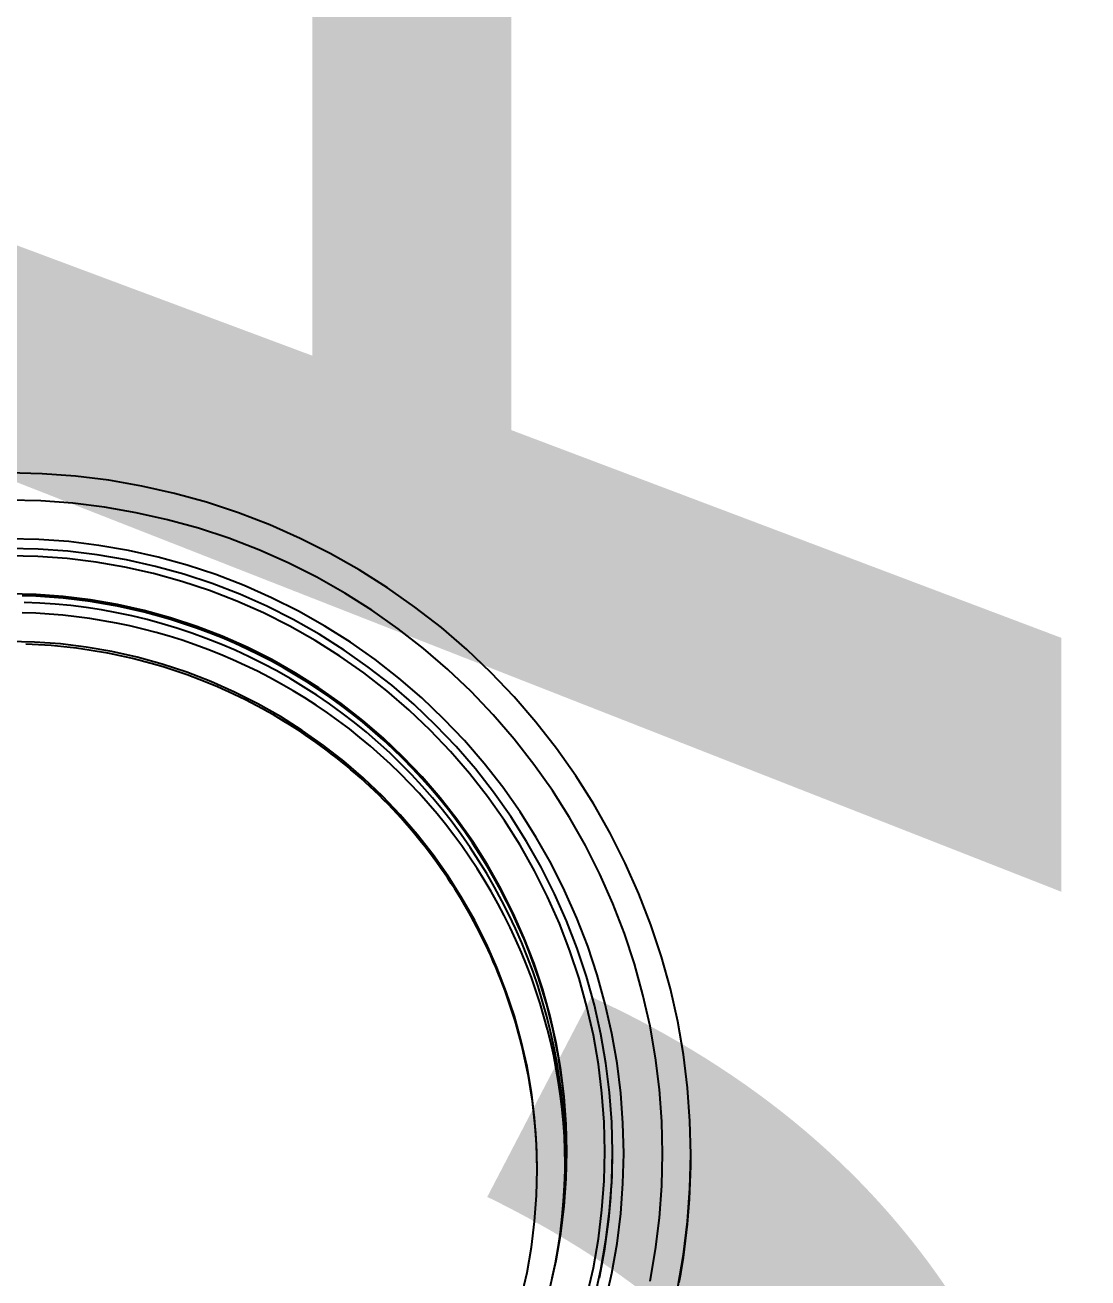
# Model space of a CAD drawing. Header units: millimetres. Extents: x -1292 to 2253, y 326 to 453.
# Drawn here: x 2107.7681 to 2107.838, y 351.363 to 351.4454 of the extents above; entities that cross this region are included whole.
import ezdxf

# ---------------------------------------------------------------- set-up
doc = ezdxf.new("R2010")
doc.units = ezdxf.units.MM
doc.header["$LTSCALE"] = 0.5
doc.layers.add('-HIDRO', color=8, linetype='Continuous')
doc.layers.add('Esgoto', color=5, linetype='ByLayer')
doc.styles.add('CARIMBO_DADOS', font='arial.ttf', dxfattribs={"height": 0.1})

msp = doc.modelspace()

# ---------------------------------------------------------------- linework, layer by layer
at = {"layer": 'Esgoto', "color": 2}
for p, q in [((2107.769221, 351.415937), (2107.767021, 351.415991)), ((2107.771417, 351.415775), (2107.769221, 351.415937)), ((2107.773602, 351.415506), (2107.771417, 351.415775)), ((2107.775771, 351.41513), (2107.773602, 351.415506)), ((2107.777918, 351.414648), (2107.775771, 351.41513)), ((2107.78004, 351.414061), (2107.777918, 351.414648)), ((2107.769131, 351.41415), (2107.767021, 351.414202)), ((2107.771235, 351.413995), (2107.769131, 351.41415)), ((2107.77333, 351.413737), (2107.771235, 351.413995)), ((2107.78213, 351.41337), (2107.78004, 351.414061)), ((2107.775409, 351.413376), (2107.77333, 351.413737)), ((2107.777468, 351.412914), (2107.775409, 351.413376)), ((2107.784184, 351.412578), (2107.78213, 351.41337)), ((2107.779502, 351.412351), (2107.777468, 351.412914)), ((2107.781506, 351.41169), (2107.779502, 351.412351)), ((2107.786197, 351.411687), (2107.784184, 351.412578)), ((2107.769005, 351.411616), (2107.767021, 351.411665)), ((2107.770985, 351.41147), (2107.769005, 351.411616)), ((2107.772955, 351.411228), (2107.770985, 351.41147)), ((2107.783475, 351.41093), (2107.781506, 351.41169)), ((2107.788163, 351.410697), (2107.786197, 351.411687)), ((2107.768969, 351.410983), (2107.767021, 351.41103)), ((2107.768944, 351.410496), (2107.767021, 351.410544)), ((2107.770863, 351.410355), (2107.768944, 351.410496)), ((2107.770912, 351.410839), (2107.768969, 351.410983)), ((2107.772846, 351.410601), (2107.770912, 351.410839)), ((2107.774766, 351.410268), (2107.772846, 351.410601)), ((2107.77491, 351.410888), (2107.772955, 351.411228)), ((2107.776847, 351.410454), (2107.77491, 351.410888)), ((2107.785404, 351.410075), (2107.783475, 351.41093)), ((2107.790078, 351.409613), (2107.788163, 351.410697)), ((2107.772773, 351.410119), (2107.770863, 351.410355)), ((2107.774668, 351.409791), (2107.772773, 351.410119)), ((2107.776546, 351.409369), (2107.774668, 351.409791)), ((2107.776667, 351.409841), (2107.774766, 351.410268)), ((2107.778545, 351.409321), (2107.776667, 351.409841)), ((2107.77876, 351.409924), (2107.776847, 351.410454)), ((2107.780645, 351.409302), (2107.77876, 351.409924)), ((2107.787289, 351.409127), (2107.785404, 351.410075)), ((2107.7784, 351.408856), (2107.776546, 351.409369)), ((2107.780227, 351.408253), (2107.7784, 351.408856)), ((2107.780395, 351.40871), (2107.778545, 351.409321)), ((2107.782497, 351.408588), (2107.780645, 351.409302)), ((2107.789126, 351.408087), (2107.787289, 351.409127)), ((2107.791938, 351.408435), (2107.790078, 351.409613)), ((2107.768822, 351.408), (2107.767021, 351.408044)), ((2107.782022, 351.407561), (2107.780227, 351.408253)), ((2107.782213, 351.408009), (2107.780395, 351.40871)), ((2107.783995, 351.40722), (2107.782213, 351.408009)), ((2107.784312, 351.407784), (2107.782497, 351.408588)), ((2107.790909, 351.406958), (2107.789126, 351.408087)), ((2107.793738, 351.407168), (2107.791938, 351.408435)), ((2107.76882, 351.40788), (2107.767921, 351.407913)), ((2107.769064, 351.407434), (2107.768043, 351.407477)), ((2107.769718, 351.407825), (2107.76882, 351.40788)), ((2107.770618, 351.407868), (2107.768822, 351.408)), ((2107.770083, 351.407363), (2107.769064, 351.407434)), ((2107.770614, 351.407748), (2107.769718, 351.407825)), ((2107.771101, 351.407264), (2107.770083, 351.407363)), ((2107.771509, 351.407648), (2107.770614, 351.407748)), ((2107.772406, 351.407647), (2107.770618, 351.407868)), ((2107.772115, 351.407135), (2107.771101, 351.407264)), ((2107.7724, 351.407528), (2107.771509, 351.407648)), ((2107.773289, 351.407385), (2107.7724, 351.407528)), ((2107.774181, 351.40734), (2107.772406, 351.407647)), ((2107.774173, 351.40722), (2107.773289, 351.407385)), ((2107.775054, 351.407034), (2107.774173, 351.40722)), ((2107.775938, 351.406945), (2107.774181, 351.40734)), ((2107.783781, 351.406781), (2107.782022, 351.407561)), ((2107.785735, 351.406344), (2107.783995, 351.40722)), ((2107.786085, 351.406891), (2107.784312, 351.407784)), ((2107.768806, 351.406762), (2107.767914, 351.406794)), ((2107.769697, 351.406707), (2107.768806, 351.406762)), ((2107.770587, 351.406631), (2107.769697, 351.406707)), ((2107.771474, 351.406533), (2107.770587, 351.406631)), ((2107.772359, 351.406414), (2107.771474, 351.406533)), ((2107.773125, 351.406979), (2107.772115, 351.407135)), ((2107.773241, 351.406273), (2107.772359, 351.406414)), ((2107.77413, 351.406795), (2107.773125, 351.406979)), ((2107.77513, 351.406582), (2107.77413, 351.406795)), ((2107.775929, 351.406827), (2107.775054, 351.407034)), ((2107.776123, 351.406342), (2107.77513, 351.406582)), ((2107.776799, 351.406598), (2107.775929, 351.406827)), ((2107.777674, 351.406465), (2107.775938, 351.406945)), ((2107.777663, 351.406347), (2107.776799, 351.406598)), ((2107.779385, 351.4059), (2107.777674, 351.406465)), ((2107.7855, 351.405917), (2107.783781, 351.406781)), ((2107.787812, 351.405913), (2107.786085, 351.406891)), ((2107.792634, 351.405744), (2107.790909, 351.406958)), ((2107.795473, 351.405814), (2107.793738, 351.407168)), ((2107.774119, 351.406111), (2107.773241, 351.406273)), ((2107.774993, 351.405927), (2107.774119, 351.406111)), ((2107.775862, 351.405722), (2107.774993, 351.405927)), ((2107.776726, 351.405496), (2107.775862, 351.405722)), ((2107.777109, 351.406074), (2107.776123, 351.406342)), ((2107.778088, 351.405779), (2107.777109, 351.406074)), ((2107.778521, 351.406076), (2107.777663, 351.406347)), ((2107.779058, 351.405456), (2107.778088, 351.405779)), ((2107.779372, 351.405784), (2107.778521, 351.406076)), ((2107.780216, 351.405471), (2107.779372, 351.405784)), ((2107.781065, 351.405252), (2107.779385, 351.4059)), ((2107.787174, 351.404968), (2107.7855, 351.405917)), ((2107.787431, 351.405384), (2107.785735, 351.406344)), ((2107.789489, 351.404852), (2107.787812, 351.405913)), ((2107.794298, 351.404446), (2107.792634, 351.405744)), ((2107.79714, 351.404377), (2107.795473, 351.405814)), ((2107.768726, 351.404866), (2107.767021, 351.404907)), ((2107.768578, 351.404712), (2107.768162, 351.404728)), ((2107.770427, 351.40474), (2107.768726, 351.404866)), ((2107.77212, 351.404531), (2107.770427, 351.40474)), ((2107.777584, 351.405248), (2107.776726, 351.405496)), ((2107.778435, 351.40498), (2107.777584, 351.405248)), ((2107.77928, 351.404692), (2107.778435, 351.40498)), ((2107.780018, 351.405107), (2107.779058, 351.405456)), ((2107.780968, 351.404731), (2107.780018, 351.405107)), ((2107.781051, 351.405137), (2107.780216, 351.405471)), ((2107.781908, 351.404328), (2107.780968, 351.404731)), ((2107.781878, 351.404783), (2107.781051, 351.405137)), ((2107.782712, 351.404522), (2107.781065, 351.405252)), ((2107.782697, 351.404409), (2107.781878, 351.404783)), ((2107.788799, 351.403939), (2107.787174, 351.404968)), ((2107.789077, 351.404342), (2107.787431, 351.405384)), ((2107.791112, 351.403709), (2107.789489, 351.404852)), ((2107.768995, 351.404691), (2107.768578, 351.404712)), ((2107.769411, 351.404665), (2107.768995, 351.404691)), ((2107.769827, 351.404633), (2107.769411, 351.404665)), ((2107.770242, 351.404597), (2107.769827, 351.404633)), ((2107.770657, 351.404556), (2107.770242, 351.404597)), ((2107.771071, 351.40451), (2107.770657, 351.404556)), ((2107.771485, 351.404459), (2107.771071, 351.40451)), ((2107.771898, 351.404403), (2107.771485, 351.404459)), ((2107.77231, 351.404342), (2107.771898, 351.404403)), ((2107.7738, 351.40424), (2107.77212, 351.404531)), ((2107.772722, 351.404276), (2107.77231, 351.404342)), ((2107.773133, 351.404205), (2107.772722, 351.404276)), ((2107.773543, 351.404129), (2107.773133, 351.404205)), ((2107.773952, 351.404049), (2107.773543, 351.404129)), ((2107.775464, 351.403866), (2107.7738, 351.40424)), ((2107.77436, 351.403963), (2107.773952, 351.404049)), ((2107.774767, 351.403873), (2107.77436, 351.403963)), ((2107.780118, 351.404382), (2107.77928, 351.404692)), ((2107.780948, 351.404053), (2107.780118, 351.404382)), ((2107.781769, 351.403703), (2107.780948, 351.404053)), ((2107.782835, 351.4039), (2107.781908, 351.404328)), ((2107.783505, 351.404015), (2107.782697, 351.404409)), ((2107.784321, 351.403712), (2107.782712, 351.404522)), ((2107.783751, 351.403445), (2107.782835, 351.4039)), ((2107.784304, 351.403601), (2107.783505, 351.404015)), ((2107.790372, 351.402832), (2107.788799, 351.403939)), ((2107.79067, 351.40322), (2107.789077, 351.404342)), ((2107.795896, 351.403068), (2107.794298, 351.404446)), ((2107.798734, 351.402859), (2107.79714, 351.404377)), ((2107.775173, 351.403777), (2107.774767, 351.403873)), ((2107.775577, 351.403677), (2107.775173, 351.403777)), ((2107.777108, 351.403412), (2107.775464, 351.403866)), ((2107.775981, 351.403572), (2107.775577, 351.403677)), ((2107.776383, 351.403462), (2107.775981, 351.403572)), ((2107.776784, 351.403348), (2107.776383, 351.403462)), ((2107.777183, 351.403228), (2107.776784, 351.403348)), ((2107.778728, 351.402877), (2107.777108, 351.403412)), ((2107.777581, 351.403104), (2107.777183, 351.403228)), ((2107.777977, 351.402975), (2107.777581, 351.403104)), ((2107.782582, 351.403334), (2107.781769, 351.403703)), ((2107.783385, 351.402944), (2107.782582, 351.403334)), ((2107.784653, 351.402966), (2107.783751, 351.403445)), ((2107.785093, 351.403167), (2107.784304, 351.403601)), ((2107.785888, 351.402825), (2107.784321, 351.403712)), ((2107.785871, 351.402715), (2107.785093, 351.403167)), ((2107.792206, 351.402022), (2107.79067, 351.40322)), ((2107.792676, 351.402488), (2107.791112, 351.403709)), ((2107.797424, 351.401613), (2107.795896, 351.403068)), ((2107.778372, 351.402841), (2107.777977, 351.402975)), ((2107.778765, 351.402703), (2107.778372, 351.402841)), ((2107.780319, 351.402263), (2107.778728, 351.402877)), ((2107.779157, 351.402559), (2107.778765, 351.402703)), ((2107.779547, 351.402412), (2107.779157, 351.402559)), ((2107.779935, 351.402259), (2107.779547, 351.402412)), ((2107.780321, 351.402102), (2107.779935, 351.402259)), ((2107.781878, 351.401572), (2107.780319, 351.402263)), ((2107.784179, 351.402535), (2107.783385, 351.402944)), ((2107.784963, 351.402107), (2107.784179, 351.402535)), ((2107.785542, 351.402461), (2107.784653, 351.402966)), ((2107.786416, 351.401932), (2107.785542, 351.402461)), ((2107.786637, 351.402243), (2107.785871, 351.402715)), ((2107.78741, 351.401862), (2107.785888, 351.402825)), ((2107.787391, 351.401753), (2107.786637, 351.402243)), ((2107.791889, 351.401649), (2107.790372, 351.402832)), ((2107.794179, 351.401192), (2107.792676, 351.402488)), ((2107.800252, 351.401266), (2107.798734, 351.402859)), ((2107.780705, 351.40194), (2107.780321, 351.402102)), ((2107.781087, 351.401774), (2107.780705, 351.40194)), ((2107.781467, 351.401603), (2107.781087, 351.401774)), ((2107.781845, 351.401427), (2107.781467, 351.401603)), ((2107.782221, 351.401247), (2107.781845, 351.401427)), ((2107.783402, 351.400806), (2107.781878, 351.401572)), ((2107.785736, 351.40166), (2107.784963, 351.402107)), ((2107.786497, 351.401195), (2107.785736, 351.40166)), ((2107.787275, 351.401378), (2107.786416, 351.401932)), ((2107.788134, 351.401245), (2107.787391, 351.401753)), ((2107.788883, 351.400825), (2107.78741, 351.401862)), ((2107.793346, 351.400392), (2107.791889, 351.401649)), ((2107.793682, 351.40075), (2107.792206, 351.402022)), ((2107.798879, 351.400085), (2107.797424, 351.401613)), ((2107.782595, 351.401063), (2107.782221, 351.401247)), ((2107.782967, 351.400874), (2107.782595, 351.401063)), ((2107.783336, 351.40068), (2107.782967, 351.400874)), ((2107.783703, 351.400482), (2107.783336, 351.40068)), ((2107.784886, 351.399965), (2107.783402, 351.400806)), ((2107.787248, 351.40071), (2107.786497, 351.401195)), ((2107.787986, 351.400208), (2107.787248, 351.40071)), ((2107.788119, 351.400801), (2107.787275, 351.401378)), ((2107.788945, 351.4002), (2107.788119, 351.400801)), ((2107.788863, 351.400719), (2107.788134, 351.401245)), ((2107.78958, 351.400174), (2107.788863, 351.400719)), ((2107.790303, 351.399717), (2107.788883, 351.400825)), ((2107.795093, 351.399406), (2107.793682, 351.40075)), ((2107.795617, 351.399824), (2107.794179, 351.401192)), ((2107.80169, 351.399599), (2107.800252, 351.401266)), ((2107.784067, 351.40028), (2107.783703, 351.400482)), ((2107.784429, 351.400073), (2107.784067, 351.40028)), ((2107.784789, 351.399862), (2107.784429, 351.400073)), ((2107.785146, 351.399647), (2107.784789, 351.399862)), ((2107.786327, 351.399053), (2107.784886, 351.399965)), ((2107.788711, 351.399688), (2107.787986, 351.400208)), ((2107.789755, 351.399577), (2107.788945, 351.4002)), ((2107.790283, 351.399613), (2107.78958, 351.400174)), ((2107.794739, 351.399066), (2107.793346, 351.400392)), ((2107.796986, 351.398387), (2107.795617, 351.399824)), ((2107.800258, 351.398488), (2107.798879, 351.400085)), ((2107.7855, 351.399428), (2107.785146, 351.399647)), ((2107.785852, 351.399204), (2107.7855, 351.399428)), ((2107.786201, 351.398976), (2107.785852, 351.399204)), ((2107.786547, 351.398744), (2107.786201, 351.398976)), ((2107.787721, 351.398071), (2107.786327, 351.399053)), ((2107.789424, 351.39915), (2107.788711, 351.399688)), ((2107.790123, 351.398595), (2107.789424, 351.39915)), ((2107.790547, 351.398931), (2107.789755, 351.399577)), ((2107.790971, 351.399034), (2107.790283, 351.399613)), ((2107.791667, 351.398541), (2107.790303, 351.399717)), ((2107.791646, 351.398439), (2107.790971, 351.399034)), ((2107.796066, 351.397673), (2107.794739, 351.399066)), ((2107.796437, 351.397996), (2107.795093, 351.399406)), ((2107.803045, 351.397865), (2107.80169, 351.399599)), ((2107.786891, 351.398508), (2107.786547, 351.398744)), ((2107.787231, 351.398267), (2107.786891, 351.398508)), ((2107.787569, 351.398023), (2107.787231, 351.398267)), ((2107.790809, 351.398023), (2107.790123, 351.398595)), ((2107.791321, 351.398264), (2107.790547, 351.398931)), ((2107.792076, 351.397575), (2107.791321, 351.398264)), ((2107.792306, 351.397827), (2107.791646, 351.398439)), ((2107.792972, 351.397299), (2107.791667, 351.398541)), ((2107.798282, 351.396885), (2107.796986, 351.398387)), ((2107.801556, 351.396824), (2107.800258, 351.398488)), ((2107.787904, 351.397774), (2107.787569, 351.398023)), ((2107.789066, 351.397022), (2107.787721, 351.398071)), ((2107.788235, 351.397522), (2107.787904, 351.397774)), ((2107.788564, 351.397266), (2107.788235, 351.397522)), ((2107.79148, 351.397435), (2107.790809, 351.398023)), ((2107.792137, 351.39683), (2107.79148, 351.397435)), ((2107.792811, 351.396865), (2107.792076, 351.397575)), ((2107.79295, 351.3972), (2107.792306, 351.397827)), ((2107.794214, 351.395995), (2107.792972, 351.397299)), ((2107.797323, 351.396217), (2107.796066, 351.397673)), ((2107.797709, 351.396521), (2107.796437, 351.397996)), ((2107.804312, 351.396065), (2107.803045, 351.397865)), ((2107.78889, 351.397005), (2107.788564, 351.397266)), ((2107.789212, 351.396741), (2107.78889, 351.397005)), ((2107.790357, 351.395909), (2107.789066, 351.397022)), ((2107.789531, 351.396473), (2107.789212, 351.396741)), ((2107.789847, 351.396201), (2107.789531, 351.396473)), ((2107.792779, 351.39621), (2107.792137, 351.39683)), ((2107.793526, 351.396135), (2107.792811, 351.396865)), ((2107.793579, 351.396556), (2107.79295, 351.3972)), ((2107.794192, 351.395898), (2107.793579, 351.396556)), ((2107.798908, 351.394985), (2107.797709, 351.396521)), ((2107.799503, 351.39532), (2107.798282, 351.396885)), ((2107.802771, 351.3951), (2107.801556, 351.396824)), ((2107.79016, 351.395926), (2107.789847, 351.396201)), ((2107.790469, 351.395646), (2107.79016, 351.395926)), ((2107.791593, 351.394733), (2107.790357, 351.395909)), ((2107.793406, 351.395574), (2107.792779, 351.39621)), ((2107.79422, 351.395385), (2107.793526, 351.396135)), ((2107.794789, 351.395225), (2107.794192, 351.395898)), ((2107.79539, 351.394631), (2107.794214, 351.395995)), ((2107.798506, 351.3947), (2107.797323, 351.396217)), ((2107.80549, 351.394206), (2107.804312, 351.396065)), ((2107.790775, 351.395363), (2107.790469, 351.395646)), ((2107.791078, 351.395076), (2107.790775, 351.395363)), ((2107.791377, 351.394786), (2107.791078, 351.395076)), ((2107.794017, 351.394923), (2107.793406, 351.395574)), ((2107.794612, 351.394257), (2107.794017, 351.394923)), ((2107.794894, 351.394617), (2107.79422, 351.395385)), ((2107.795369, 351.394537), (2107.794789, 351.395225)), ((2107.80003, 351.393393), (2107.798908, 351.394985)), ((2107.800646, 351.393698), (2107.799503, 351.39532)), ((2107.803901, 351.393317), (2107.802771, 351.3951)), ((2107.791672, 351.394492), (2107.791377, 351.394786)), ((2107.792769, 351.393498), (2107.791593, 351.394733)), ((2107.791965, 351.394195), (2107.791672, 351.394492)), ((2107.792253, 351.393894), (2107.791965, 351.394195)), ((2107.79519, 351.393577), (2107.794612, 351.394257)), ((2107.795545, 351.393829), (2107.794894, 351.394617)), ((2107.795932, 351.393835), (2107.795369, 351.394537)), ((2107.796498, 351.393212), (2107.79539, 351.394631)), ((2107.799614, 351.393128), (2107.798506, 351.3947)), ((2107.806575, 351.392292), (2107.80549, 351.394206)), ((2107.792538, 351.39359), (2107.792253, 351.393894)), ((2107.792819, 351.393282), (2107.792538, 351.39359)), ((2107.793883, 351.392207), (2107.792769, 351.393498)), ((2107.793096, 351.392971), (2107.792819, 351.393282)), ((2107.795752, 351.392883), (2107.79519, 351.393577)), ((2107.796174, 351.393024), (2107.795545, 351.393829)), ((2107.796477, 351.39312), (2107.795932, 351.393835)), ((2107.797536, 351.391739), (2107.796498, 351.393212)), ((2107.801073, 351.391747), (2107.80003, 351.393393)), ((2107.801708, 351.392022), (2107.800646, 351.393698)), ((2107.804941, 351.391482), (2107.803901, 351.393317)), ((2107.79337, 351.392657), (2107.793096, 351.392971)), ((2107.79364, 351.392339), (2107.79337, 351.392657)), ((2107.796296, 351.392176), (2107.795752, 351.392883)), ((2107.796781, 351.392202), (2107.796174, 351.393024)), ((2107.797005, 351.392391), (2107.796477, 351.39312)), ((2107.797515, 351.39165), (2107.797005, 351.392391)), ((2107.800644, 351.391503), (2107.799614, 351.393128)), ((2107.793906, 351.392018), (2107.79364, 351.392339)), ((2107.794932, 351.390863), (2107.793883, 351.392207)), ((2107.794168, 351.391694), (2107.793906, 351.392018)), ((2107.794427, 351.391367), (2107.794168, 351.391694)), ((2107.796823, 351.391456), (2107.796296, 351.392176)), ((2107.797364, 351.391363), (2107.796781, 351.392202)), ((2107.798006, 351.390897), (2107.797515, 351.39165)), ((2107.798499, 351.390218), (2107.797536, 351.391739)), ((2107.802033, 351.390052), (2107.801073, 351.391747)), ((2107.802687, 351.390295), (2107.801708, 351.392022)), ((2107.807565, 351.390326), (2107.806575, 351.392292)), ((2107.794681, 351.391037), (2107.794427, 351.391367)), ((2107.794931, 351.390704), (2107.794681, 351.391037)), ((2107.795914, 351.389469), (2107.794932, 351.390863)), ((2107.797333, 351.390723), (2107.796823, 351.391456)), ((2107.797824, 351.389977), (2107.797333, 351.390723)), ((2107.797924, 351.390508), (2107.797364, 351.391363)), ((2107.798479, 351.390131), (2107.798006, 351.390897)), ((2107.801592, 351.389829), (2107.800644, 351.391503)), ((2107.80589, 351.389597), (2107.804941, 351.391482)), ((2107.795178, 351.390367), (2107.794931, 351.390704)), ((2107.79542, 351.390028), (2107.795178, 351.390367)), ((2107.795658, 351.389686), (2107.79542, 351.390028)), ((2107.798297, 351.38922), (2107.797824, 351.389977)), ((2107.798459, 351.389638), (2107.797924, 351.390508)), ((2107.798933, 351.389355), (2107.798479, 351.390131)), ((2107.799387, 351.388651), (2107.798499, 351.390218)), ((2107.802909, 351.388312), (2107.802033, 351.390052)), ((2107.803579, 351.388523), (2107.802687, 351.390295)), ((2107.808457, 351.388314), (2107.807565, 351.390326)), ((2107.795892, 351.389341), (2107.795658, 351.389686)), ((2107.796122, 351.388994), (2107.795892, 351.389341)), ((2107.796827, 351.388028), (2107.795914, 351.389469)), ((2107.798752, 351.388452), (2107.798297, 351.38922)), ((2107.79897, 351.388753), (2107.798459, 351.389638)), ((2107.799368, 351.388567), (2107.798933, 351.389355)), ((2107.802457, 351.388111), (2107.801592, 351.389829)), ((2107.806745, 351.387668), (2107.80589, 351.389597)), ((2107.796348, 351.388643), (2107.796122, 351.388994)), ((2107.796569, 351.38829), (2107.796348, 351.388643)), ((2107.796787, 351.387935), (2107.796569, 351.38829)), ((2107.799187, 351.387673), (2107.798752, 351.388452)), ((2107.799456, 351.387854), (2107.79897, 351.388753)), ((2107.799783, 351.387769), (2107.799368, 351.388567)), ((2107.800197, 351.387043), (2107.799387, 351.388651)), ((2107.803699, 351.386531), (2107.802909, 351.388312)), ((2107.804384, 351.386709), (2107.803579, 351.388523)), ((2107.809249, 351.386261), (2107.808457, 351.388314)), ((2107.797, 351.387576), (2107.796787, 351.387935)), ((2107.797668, 351.386545), (2107.796827, 351.388028)), ((2107.797208, 351.387216), (2107.797, 351.387576)), ((2107.799604, 351.386883), (2107.799187, 351.387673)), ((2107.799917, 351.386942), (2107.799456, 351.387854)), ((2107.800179, 351.386961), (2107.799783, 351.387769)), ((2107.803237, 351.386353), (2107.802457, 351.388111)), ((2107.807504, 351.3857), (2107.806745, 351.387668)), ((2107.797413, 351.386852), (2107.797208, 351.387216)), ((2107.797613, 351.386487), (2107.797413, 351.386852)), ((2107.800001, 351.386083), (2107.799604, 351.386883)), ((2107.800352, 351.386018), (2107.799917, 351.386942)), ((2107.800554, 351.386144), (2107.800179, 351.386961)), ((2107.800927, 351.385397), (2107.800197, 351.387043)), ((2107.805098, 351.384857), (2107.804384, 351.386709)), ((2107.797808, 351.386119), (2107.797613, 351.386487)), ((2107.798434, 351.385022), (2107.797668, 351.386545)), ((2107.797999, 351.385748), (2107.797808, 351.386119)), ((2107.800378, 351.385274), (2107.800001, 351.386083)), ((2107.800761, 351.385081), (2107.800352, 351.386018)), ((2107.80091, 351.385318), (2107.800554, 351.386144)), ((2107.803929, 351.384559), (2107.803237, 351.386353)), ((2107.8044, 351.384714), (2107.803699, 351.386531)), ((2107.80994, 351.384171), (2107.809249, 351.386261)), ((2107.798186, 351.385376), (2107.797999, 351.385748)), ((2107.798368, 351.385001), (2107.798186, 351.385376)), ((2107.798546, 351.384624), (2107.798368, 351.385001)), ((2107.799126, 351.383463), (2107.798434, 351.385022)), ((2107.800735, 351.384456), (2107.800378, 351.385274)), ((2107.801144, 351.384134), (2107.800761, 351.385081)), ((2107.801245, 351.384483), (2107.80091, 351.385318)), ((2107.801575, 351.383717), (2107.800927, 351.385397)), ((2107.808166, 351.383697), (2107.807504, 351.3857)), ((2107.798719, 351.384245), (2107.798546, 351.384624)), ((2107.798887, 351.383863), (2107.798719, 351.384245)), ((2107.801073, 351.38363), (2107.800735, 351.384456)), ((2107.8015, 351.383176), (2107.801144, 351.384134)), ((2107.80156, 351.38364), (2107.801245, 351.384483)), ((2107.804533, 351.382732), (2107.803929, 351.384559)), ((2107.805011, 351.382864), (2107.8044, 351.384714)), ((2107.805721, 351.382973), (2107.805098, 351.384857)), ((2107.810527, 351.382051), (2107.80994, 351.384171)), ((2107.799051, 351.38348), (2107.798887, 351.383863)), ((2107.799211, 351.383095), (2107.799051, 351.38348)), ((2107.799739, 351.381872), (2107.799126, 351.383463)), ((2107.80139, 351.382796), (2107.801073, 351.38363)), ((2107.801853, 351.38279), (2107.80156, 351.38364)), ((2107.80214, 351.382007), (2107.801575, 351.383717)), ((2107.808729, 351.381664), (2107.808166, 351.383697)), ((2107.799365, 351.382708), (2107.799211, 351.383095)), ((2107.799515, 351.382319), (2107.799365, 351.382708)), ((2107.801687, 351.381954), (2107.80139, 351.382796)), ((2107.80183, 351.382209), (2107.8015, 351.383176)), ((2107.802126, 351.381933), (2107.801853, 351.38279)), ((2107.805046, 351.380879), (2107.804533, 351.382732)), ((2107.805531, 351.380987), (2107.805011, 351.382864)), ((2107.80625, 351.381061), (2107.805721, 351.382973)), ((2107.799661, 351.381929), (2107.799515, 351.382319)), ((2107.799802, 351.381536), (2107.799661, 351.381929)), ((2107.800274, 351.380253), (2107.799739, 351.381872)), ((2107.801963, 351.381105), (2107.801687, 351.381954)), ((2107.802132, 351.381233), (2107.80183, 351.382209)), ((2107.802378, 351.38107), (2107.802126, 351.381933)), ((2107.802621, 351.380271), (2107.80214, 351.382007)), ((2107.809192, 351.379605), (2107.808729, 351.381664)), ((2107.811009, 351.379903), (2107.810527, 351.382051)), ((2107.799938, 351.381143), (2107.799802, 351.381536)), ((2107.800069, 351.380747), (2107.799938, 351.381143)), ((2107.802218, 351.38025), (2107.801963, 351.381105)), ((2107.802407, 351.380249), (2107.802132, 351.381233)), ((2107.802608, 351.3802), (2107.802378, 351.38107)), ((2107.805468, 351.379002), (2107.805046, 351.380879)), ((2107.805958, 351.379086), (2107.805531, 351.380987)), ((2107.806685, 351.379125), (2107.80625, 351.381061)), ((2107.800195, 351.38035), (2107.800069, 351.380747)), ((2107.800317, 351.379951), (2107.800195, 351.38035)), ((2107.800729, 351.37861), (2107.800274, 351.380253)), ((2107.802452, 351.379388), (2107.802218, 351.38025)), ((2107.802654, 351.379258), (2107.802407, 351.380249)), ((2107.802818, 351.379325), (2107.802608, 351.3802)), ((2107.803016, 351.378514), (2107.802621, 351.380271)), ((2107.800434, 351.379551), (2107.800317, 351.379951)), ((2107.800546, 351.37915), (2107.800434, 351.379551)), ((2107.802666, 351.378521), (2107.802452, 351.379388)), ((2107.802873, 351.37826), (2107.802654, 351.379258)), ((2107.803005, 351.378446), (2107.802818, 351.379325)), ((2107.809552, 351.377527), (2107.809192, 351.379605)), ((2107.811385, 351.377735), (2107.811009, 351.379903)), ((2107.800653, 351.378747), (2107.800546, 351.37915)), ((2107.800756, 351.378343), (2107.800653, 351.378747)), ((2107.801103, 351.376946), (2107.800729, 351.37861)), ((2107.802858, 351.37765), (2107.802666, 351.378521)), ((2107.803171, 351.377562), (2107.803005, 351.378446)), ((2107.803324, 351.37674), (2107.803016, 351.378514)), ((2107.805796, 351.377107), (2107.805468, 351.379002)), ((2107.806291, 351.377167), (2107.805958, 351.379086)), ((2107.807024, 351.37717), (2107.806685, 351.379125)), ((2107.800853, 351.377938), (2107.800756, 351.378343)), ((2107.800946, 351.377532), (2107.800853, 351.377938)), ((2107.801034, 351.377124), (2107.800946, 351.377532)), ((2107.803028, 351.376774), (2107.802858, 351.37765)), ((2107.803065, 351.377256), (2107.802873, 351.37826)), ((2107.803315, 351.376674), (2107.803171, 351.377562)), ((2107.809811, 351.375433), (2107.809552, 351.377527)), ((2107.811655, 351.375551), (2107.811385, 351.377735)), ((2107.801117, 351.376716), (2107.801034, 351.377124)), ((2107.801395, 351.375266), (2107.801103, 351.376946)), ((2107.801195, 351.376307), (2107.801117, 351.376716)), ((2107.803178, 351.375894), (2107.803028, 351.376774)), ((2107.803228, 351.376248), (2107.803065, 351.377256)), ((2107.803544, 351.374953), (2107.803324, 351.37674)), ((2107.806032, 351.375198), (2107.805796, 351.377107)), ((2107.80653, 351.375234), (2107.806291, 351.377167)), ((2107.807267, 351.3752), (2107.807024, 351.37717)), ((2107.801268, 351.375896), (2107.801195, 351.376307)), ((2107.801336, 351.375485), (2107.801268, 351.375896)), ((2107.803305, 351.37501), (2107.803178, 351.375894)), ((2107.803363, 351.375235), (2107.803228, 351.376248)), ((2107.803438, 351.375783), (2107.803315, 351.376674)), ((2107.801399, 351.375073), (2107.801336, 351.375485)), ((2107.801603, 351.373574), (2107.801395, 351.375266)), ((2107.801458, 351.374661), (2107.801399, 351.375073)), ((2107.80347, 351.374219), (2107.803363, 351.375235)), ((2107.803538, 351.374889), (2107.803438, 351.375783)), ((2107.806174, 351.37328), (2107.806032, 351.375198)), ((2107.806673, 351.373291), (2107.80653, 351.375234)), ((2107.807413, 351.373221), (2107.807267, 351.3752)), ((2107.809966, 351.373329), (2107.809811, 351.375433)), ((2107.811817, 351.373357), (2107.811655, 351.375551)), ((2107.801511, 351.374247), (2107.801458, 351.374661)), ((2107.80156, 351.373833), (2107.801511, 351.374247)), ((2107.803412, 351.374124), (2107.803305, 351.37501)), ((2107.803617, 351.373993), (2107.803538, 351.374889)), ((2107.803677, 351.373157), (2107.803544, 351.374953)), ((2107.801603, 351.373419), (2107.80156, 351.373833)), ((2107.801729, 351.371874), (2107.801603, 351.373574)), ((2107.801641, 351.373004), (2107.801603, 351.373419)), ((2107.803496, 351.373235), (2107.803412, 351.374124)), ((2107.803549, 351.3732), (2107.80347, 351.374219)), ((2107.803674, 351.373095), (2107.803617, 351.373993)), ((2107.801675, 351.372588), (2107.801641, 351.373004)), ((2107.801703, 351.372173), (2107.801675, 351.372588)), ((2107.803559, 351.372345), (2107.803496, 351.373235)), ((2107.803599, 351.37218), (2107.803549, 351.3732)), ((2107.803708, 351.372196), (2107.803674, 351.373095)), ((2107.803721, 351.371357), (2107.803677, 351.373157)), ((2107.806221, 351.371357), (2107.806174, 351.37328)), ((2107.806721, 351.371344), (2107.806673, 351.373291)), ((2107.807462, 351.371238), (2107.807413, 351.373221)), ((2107.810018, 351.37122), (2107.809966, 351.373329)), ((2107.811871, 351.371157), (2107.811817, 351.373357)), ((2107.801727, 351.371757), (2107.801703, 351.372173)), ((2107.801745, 351.37134), (2107.801727, 351.371757)), ((2107.801771, 351.370169), (2107.801729, 351.371874)), ((2107.8036, 351.371453), (2107.803559, 351.372345)), ((2107.80362, 351.371158), (2107.803599, 351.37218)), ((2107.803721, 351.371297), (2107.803708, 351.372196)), ((2107.801759, 351.370924), (2107.801745, 351.37134)), ((2107.803619, 351.370561), (2107.8036, 351.371453)), ((2107.803613, 351.370136), (2107.80362, 351.371158)), ((2107.803677, 351.369557), (2107.803721, 351.371357)), ((2107.806174, 351.369434), (2107.806221, 351.371357)), ((2107.806673, 351.369397), (2107.806721, 351.371344)), ((2107.806718, 351.370776), (2107.806721, 351.371263)), ((2107.806721, 351.371263), (2107.806721, 351.371344)), ((2107.807413, 351.369254), (2107.807462, 351.371238)), ((2107.809966, 351.369111), (2107.810018, 351.37122)), ((2107.811817, 351.368957), (2107.811871, 351.371157)), ((2107.811867, 351.370419), (2107.811871, 351.37097)), ((2107.811871, 351.37097), (2107.811871, 351.371157)), ((2107.801729, 351.368465), (2107.801771, 351.370169)), ((2107.801767, 351.370507), (2107.801759, 351.370924)), ((2107.801771, 351.37009), (2107.801767, 351.370507)), ((2107.803577, 351.369115), (2107.803613, 351.370136)), ((2107.806694, 351.369802), (2107.806709, 351.370289)), ((2107.806709, 351.370289), (2107.806718, 351.370776)), ((2107.811857, 351.369869), (2107.811867, 351.370419)), ((2107.803544, 351.367761), (2107.803677, 351.369557)), ((2107.806032, 351.367516), (2107.806174, 351.369434)), ((2107.80653, 351.367454), (2107.806673, 351.369397)), ((2107.806646, 351.368829), (2107.806673, 351.369316)), ((2107.806673, 351.369316), (2107.806694, 351.369802)), ((2107.811817, 351.36877), (2107.81184, 351.369319)), ((2107.81184, 351.369319), (2107.811857, 351.369869)), ((2107.801603, 351.366764), (2107.801729, 351.368465)), ((2107.803513, 351.368096), (2107.803577, 351.369115)), ((2107.806613, 351.368344), (2107.806646, 351.368829)), ((2107.807267, 351.367275), (2107.807413, 351.369254)), ((2107.809811, 351.367007), (2107.809966, 351.369111)), ((2107.811655, 351.366762), (2107.811817, 351.368957)), ((2107.811786, 351.36822), (2107.811817, 351.36877)), ((2107.803324, 351.365974), (2107.803544, 351.367761)), ((2107.80342, 351.367078), (2107.803513, 351.368096)), ((2107.80653, 351.367373), (2107.806574, 351.367858)), ((2107.806574, 351.367858), (2107.806613, 351.368344)), ((2107.811705, 351.367123), (2107.811749, 351.367671)), ((2107.811749, 351.367671), (2107.811786, 351.36822)), ((2107.803299, 351.366064), (2107.80342, 351.367078)), ((2107.805796, 351.365607), (2107.806032, 351.367516)), ((2107.806291, 351.365521), (2107.80653, 351.367454)), ((2107.806422, 351.366405), (2107.806479, 351.366889)), ((2107.806479, 351.366889), (2107.80653, 351.367373)), ((2107.807024, 351.365306), (2107.807267, 351.367275)), ((2107.809552, 351.364913), (2107.809811, 351.367007)), ((2107.811655, 351.366575), (2107.811705, 351.367123)), ((2107.801395, 351.365072), (2107.801603, 351.366764)), ((2107.80315, 351.365053), (2107.803299, 351.366064)), ((2107.80636, 351.365922), (2107.806422, 351.366405)), ((2107.811385, 351.364578), (2107.811655, 351.366762)), ((2107.811533, 351.365481), (2107.811597, 351.366028)), ((2107.811597, 351.366028), (2107.811655, 351.366575)), ((2107.803016, 351.3642), (2107.803324, 351.365974)), ((2107.805468, 351.363712), (2107.805796, 351.365607)), ((2107.805958, 351.363602), (2107.806291, 351.365521)), ((2107.806217, 351.364959), (2107.806291, 351.36544)), ((2107.806291, 351.36544), (2107.80636, 351.365922)), ((2107.806685, 351.363351), (2107.807024, 351.365306)), ((2107.811463, 351.364936), (2107.811533, 351.365481)), ((2107.801103, 351.363392), (2107.801395, 351.365072)), ((2107.802972, 351.364047), (2107.80315, 351.365053)), ((2107.80605, 351.363999), (2107.806136, 351.364478)), ((2107.806136, 351.364478), (2107.806217, 351.364959)), ((2107.809192, 351.362834), (2107.809552, 351.364913)), ((2107.811009, 351.36241), (2107.811385, 351.364578)), ((2107.811301, 351.363847), (2107.811385, 351.364391)), ((2107.811385, 351.364391), (2107.811463, 351.364936)), ((2107.802621, 351.362443), (2107.803016, 351.3642)), ((2107.802767, 351.363046), (2107.802972, 351.364047)), ((2107.805046, 351.361836), (2107.805468, 351.363712)), ((2107.805531, 351.361701), (2107.805958, 351.363602)), ((2107.80586, 351.363044), (2107.805958, 351.363521)), ((2107.805958, 351.363521), (2107.80605, 351.363999)), ((2107.81121, 351.363305), (2107.811301, 351.363847)), ((2107.800729, 351.361729), (2107.801103, 351.363392)), ((2107.80625, 351.361415), (2107.806685, 351.363351)), ((2107.811113, 351.362763), (2107.81121, 351.363305))]:
    msp.add_line(p, q, dxfattribs=at)

# ---------------------------------------------------------------- texts
at = {"layer": '-HIDRO', "style": 'CARIMBO_DADOS'}
msp.add_text('CALHA IMPER.', height=0.1236527, rotation=90, dxfattribs=at).set_placement((2107.836227, 351.263376))

doc.saveas('drawing.dxf')
